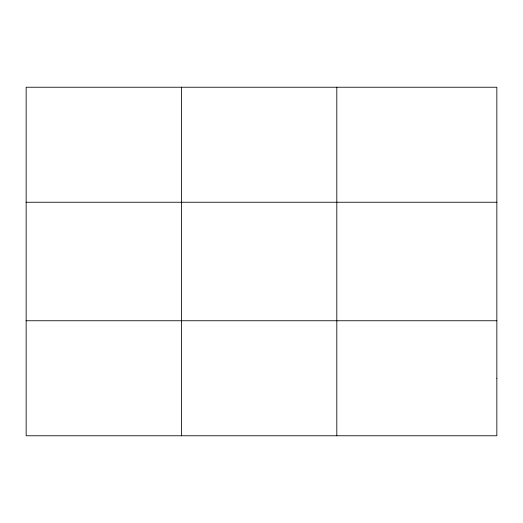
<?xml version="1.0" encoding="UTF-8"?>
<svg xmlns="http://www.w3.org/2000/svg" width="523" height="523" viewBox="0 0 523 523"><rect width="100%" height="100%" fill="white"/><g stroke="black" fill="none" stroke-linecap="round" stroke-linejoin="round"><path stroke-width="0.78" d="M181.481 87.23L181.481 435.77M336.812 87.23L336.812 435.77M26.15 202.251L496.85 202.251M26.15 320.749L496.85 320.749M496.85 378.26L496.85 435.77L26.15 435.77L26.15 87.23L496.85 87.23L496.85 378.26"/></g></svg>
